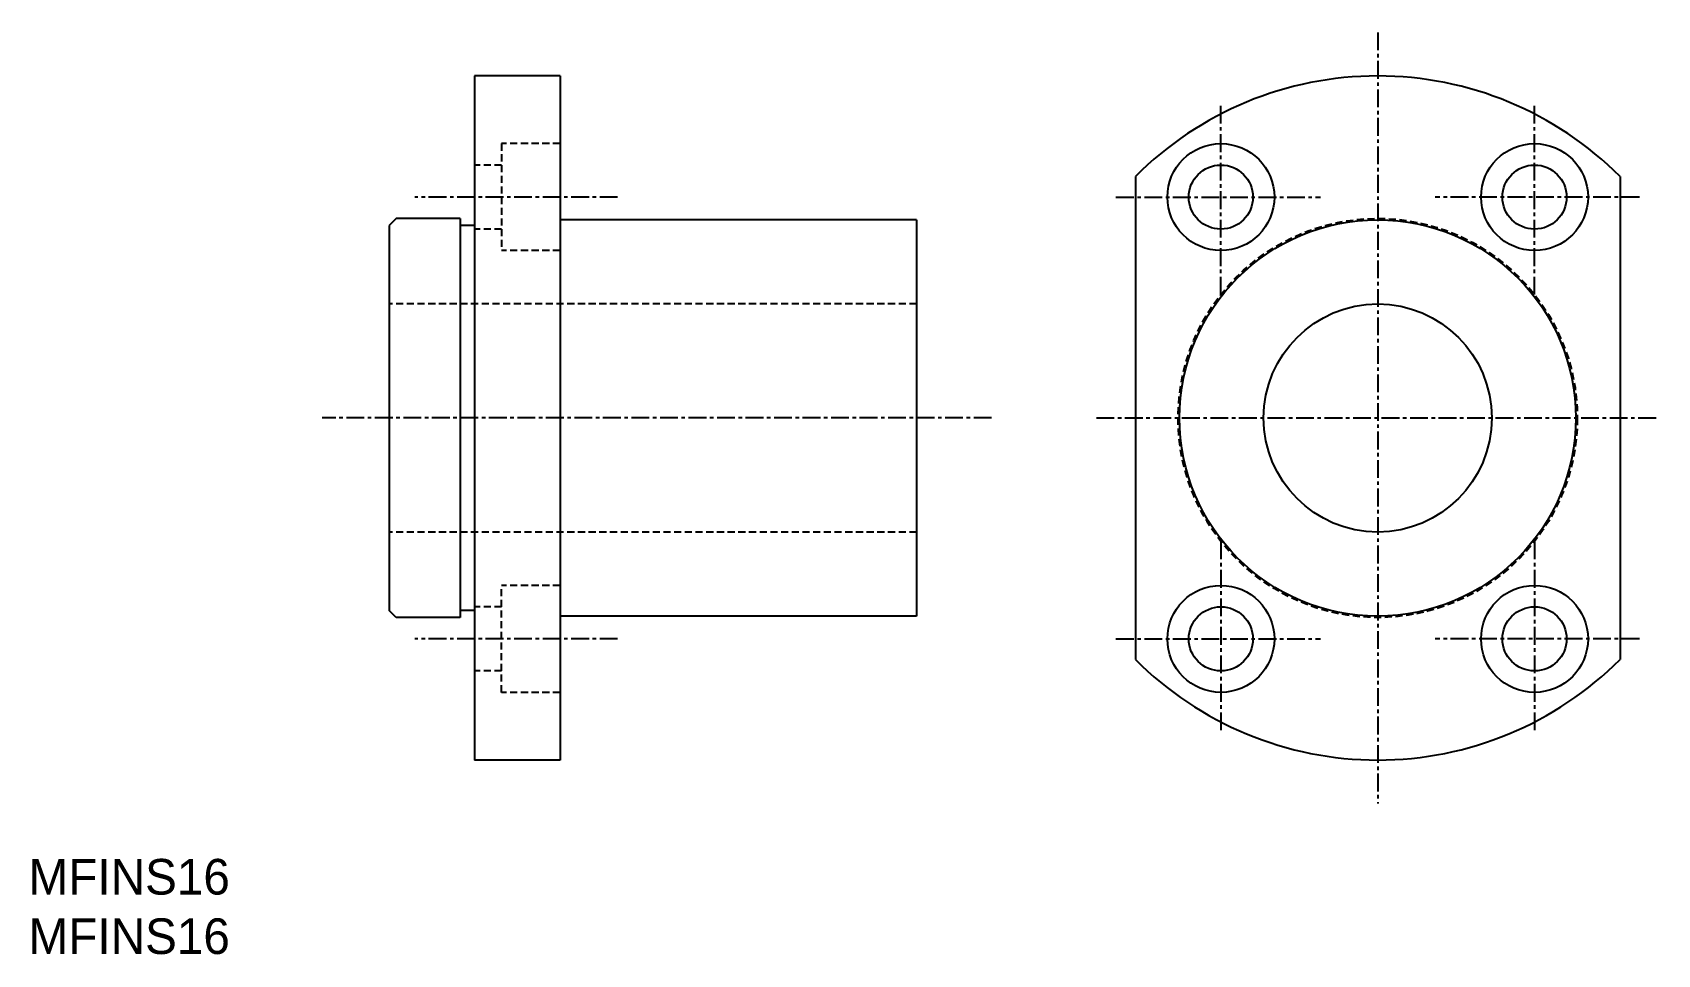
# Model space of a CAD drawing. Extents: x 10 to 124, y 10 to 75.
import ezdxf

# ---------------------------------------------------------------- set-up
doc = ezdxf.new("R2010")
doc.units = 0
doc.linetypes.add('CENTER', pattern=[2, 1.25, -0.25, 0.25, -0.25])
doc.linetypes.add('DASHED', pattern=[0.75, 0.5, -0.25])
doc.layers.get('0').update_dxf_attribs({"linetype": 'CONTINUOUS'})
doc.layers.add('CENTER', color=1, linetype='CENTER')

# ---------------------------------------------------------------- blocks, each defined once
blk = doc.blocks.new('*U2')
for p in [(101.88, 54.53), (101.88, 50.36)]:
    blk.add_text('MFINS16', height=2.5).set_placement(p)

msp = doc.modelspace()

# ---------------------------------------------------------------- linework, layer by layer
at = {"color": 7, "linetype": 'CONTINUOUS'}
for p, q in [((41.28, 71.61), (41.28, 23.61)), ((47.28, 71.61), (41.28, 71.61)), ((47.28, 71.61), (47.28, 23.61)), ((87.63, 64.55), (87.63, 30.67)), ((121.63, 64.55), (121.63, 30.67)), ((35.78, 61.61), (35.28, 61.11)), ((40.28, 61.61), (35.78, 61.61)), ((40.28, 61.61), (40.28, 33.61)), ((35.28, 61.11), (35.28, 34.11)), ((41.28, 61.11), (40.28, 61.11)), ((72.28, 61.51), (47.28, 61.51)), ((72.28, 61.51), (72.28, 33.71)), ((35.78, 33.61), (35.28, 34.11)), ((40.28, 33.61), (35.78, 33.61)), ((41.28, 34.11), (40.28, 34.11)), ((72.28, 33.71), (47.28, 33.71)), ((47.28, 23.61), (41.28, 23.61))]:
    msp.add_line(p, q, dxfattribs=at)
at = {"color": 3, "linetype": 'DASHED'}
for p, q in [((43.18, 66.86), (43.18, 59.36)), ((47.28, 66.86), (43.18, 66.86)), ((43.18, 65.36), (41.28, 65.36)), ((43.18, 60.86), (41.28, 60.86)), ((47.28, 59.36), (43.18, 59.36)), ((72.28, 55.61), (35.28, 55.61)), ((72.28, 39.61), (35.28, 39.61)), ((43.18, 28.36), (43.18, 35.86)), ((47.28, 35.86), (43.18, 35.86)), ((43.18, 34.36), (41.28, 34.36)), ((43.18, 29.86), (41.28, 29.86)), ((47.28, 28.36), (43.18, 28.36))]:
    msp.add_line(p, q, dxfattribs=at)
at = {"color": 7, "linetype": 'CONTINUOUS'}
for centre, radius in [((93.63, 63.11), 3.75), ((115.63, 63.11), 3.75), ((93.63, 63.11), 2.25), ((115.63, 63.11), 2.25), ((104.63, 47.61), 13.9), ((104.63, 47.61), 8), ((93.63, 32.11), 3.75), ((115.63, 32.11), 3.75), ((93.63, 32.11), 2.25), ((115.63, 32.11), 2.25)]:
    msp.add_circle(centre, radius, dxfattribs=at)
at = {"color": 3, "linetype": 'DASHED'}
msp.add_circle((104.63, 47.61), 14, dxfattribs=at)
at = {"color": 7, "linetype": 'CONTINUOUS'}
for start, end in [(44.9005, 135.0995), (224.9005, 315.0995)]:
    msp.add_arc((104.63, 47.61), 24, start, end, dxfattribs=at)
at = {"layer": 'CENTER', "color": 1, "linetype": 'CENTER'}
for p, q in [((104.63, 74.66), (104.63, 20.56)), ((93.63, 56.27), (93.63, 69.52)), ((115.63, 56.27), (115.63, 69.52)), ((51.31, 63.11), (37.09, 63.11)), ((86.27, 63.11), (100.61, 63.11)), ((122.99, 63.11), (108.65, 63.11)), ((77.54, 47.61), (30.6, 47.61)), ((84.9, 47.61), (124.25, 47.61)), ((93.63, 38.95), (93.63, 25.7)), ((115.63, 38.95), (115.63, 25.7)), ((51.31, 32.11), (37.09, 32.11)), ((86.27, 32.11), (100.61, 32.11)), ((122.99, 32.11), (108.65, 32.11))]:
    msp.add_line(p, q, dxfattribs=at)

# ---------------------------------------------------------------- block references
at = {"color": 7, "linetype": 'CONTINUOUS'}
msp.add_blockref('*U2', (-91.88, -40.36), dxfattribs=at)

doc.saveas('drawing.dxf')
